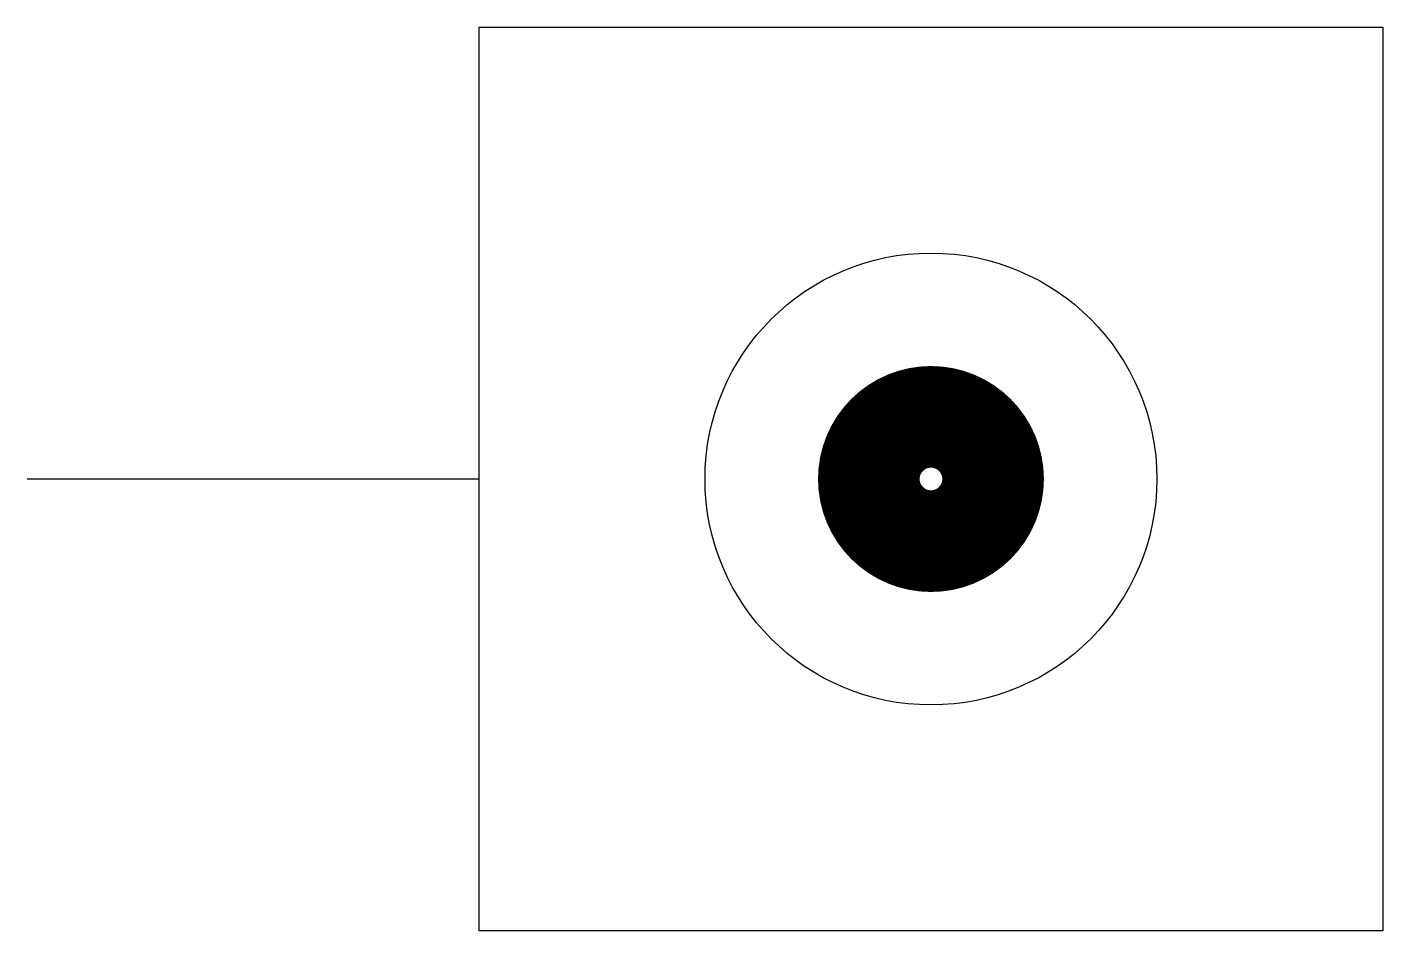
# Model space of a CAD drawing. Extents: x 650 to 680, y 140 to 160.
import ezdxf

# ---------------------------------------------------------------- set-up
doc = ezdxf.new("R2010")
doc.units = 0
doc.header["$LTSCALE"] = 20
doc.header["$MEASUREMENT"] = 0
doc.layers.get('0').update_dxf_attribs({"linetype": 'CONTINUOUS'})

msp = doc.modelspace()

# ---------------------------------------------------------------- linework, layer by layer
for p, q in [((660, 140), (660, 160)), ((660, 160), (680, 160)), ((680, 160), (680, 140)), ((660, 150), (650, 150)), ((680, 140), (660, 140))]:
    msp.add_line(p, q)
at = {"const_width": 2.25}
msp.add_lwpolyline([(668.625, 150, 1), (671.375, 150, 1)], format="xyb", close=True, dxfattribs=at)
msp.add_circle((670, 150), 5)

doc.saveas('drawing.dxf')
